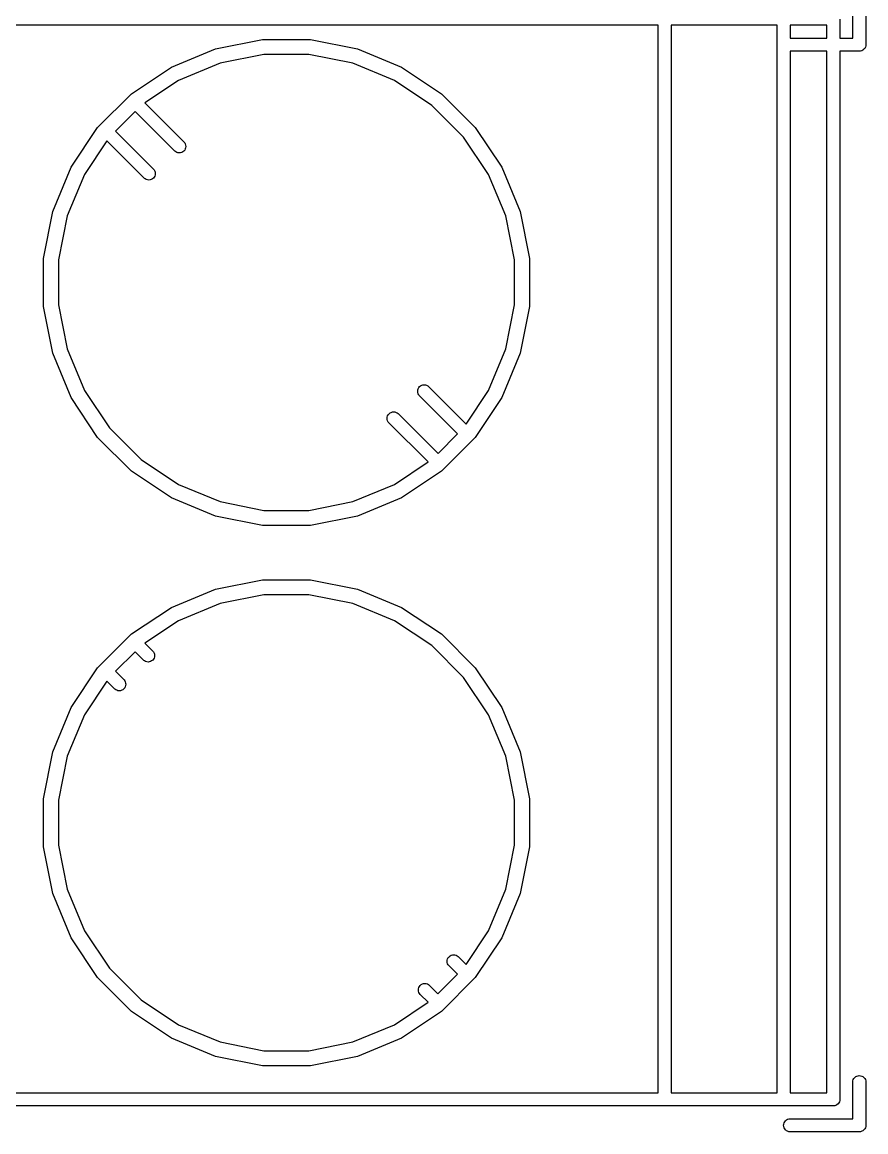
# Model space of a CAD drawing. Extents: x 27 to 117, y -173 to -16.
# Drawn here: x 105.05 to 112.86, y -76.61 to -66.34 of the extents above; entities that cross this region are included whole.
import ezdxf

# ---------------------------------------------------------------- set-up
doc = ezdxf.new("R2010")
doc.units = 0
doc.layers.add('BLACK', color=7, linetype='CONTINUOUS')

msp = doc.modelspace()

# ---------------------------------------------------------------- linework, layer by layer
at = {"layer": 'BLACK', "linetype": 'CONTINUOUS'}
for p, q in [((112.74, -66.49), (112.74, -66.1471)), ((112.86, -66.1471), (112.86, -66.5471)), ((112.62, -66.3129), (112.62, -66.49)), ((110.94, -66.37), (103.5, -66.37)), ((110.94, -76.25), (110.94, -66.37)), ((111.06, -66.37), (111.06, -76.25)), ((112.04, -66.37), (111.06, -66.37)), ((112.04, -76.25), (112.04, -66.37)), ((112.16, -66.37), (112.16, -66.49)), ((112.5, -66.37), (112.16, -66.37)), ((112.5, -66.49), (112.5, -66.37)), ((106.844, -66.5873), (107.278, -66.5009)), ((107.278, -66.5009), (107.722, -66.5009)), ((107.722, -66.5009), (108.156, -66.5873)), ((112.16, -66.49), (112.5, -66.49)), ((112.62, -66.49), (112.74, -66.49)), ((106.435, -66.7569), (106.844, -66.5873)), ((107.292, -66.6402), (106.885, -66.7213)), ((107.708, -66.6402), (107.292, -66.6402)), ((108.115, -66.7213), (107.708, -66.6402)), ((108.156, -66.5873), (108.565, -66.7569)), ((112.16, -66.61), (112.16, -76.25)), ((112.5, -66.61), (112.16, -66.61)), ((112.5, -76.25), (112.5, -66.61)), ((112.797, -66.61), (112.62, -66.61)), ((112.62, -66.61), (112.62, -76.3071)), ((112.8, -66.6103), (112.797, -66.61)), ((112.803, -66.61), (112.8, -66.6103)), ((112.812, -66.6091), (112.803, -66.61)), ((112.803, -66.61), (112.803, -66.61)), ((112.823, -66.6057), (112.812, -66.6091)), ((112.833, -66.6001), (112.823, -66.6057)), ((112.843, -66.5926), (112.833, -66.6001)), ((112.85, -66.5835), (112.843, -66.5926)), ((112.856, -66.5731), (112.85, -66.5835)), ((112.859, -66.5618), (112.856, -66.5731)), ((112.86, -66.55), (112.859, -66.5618)), ((112.86, -66.5471), (112.86, -66.55)), ((106.885, -66.7213), (106.501, -66.8803)), ((108.499, -66.8803), (108.115, -66.7213)), ((106.066, -67.003), (106.435, -66.7569)), ((108.565, -66.7569), (108.934, -67.003)), ((106.501, -66.8803), (106.189, -67.0884)), ((108.845, -67.1112), (108.499, -66.8803)), ((105.753, -67.3163), (106.066, -67.003)), ((108.934, -67.003), (109.247, -67.3163)), ((106.189, -67.0884), (106.552, -67.4506)), ((109.139, -67.4051), (108.845, -67.1112)), ((106.099, -67.1675), (105.918, -67.3487)), ((106.468, -67.5356), (106.099, -67.1675)), ((105.507, -67.6846), (105.753, -67.3163)), ((105.918, -67.3487), (106.271, -67.7017)), ((109.247, -67.3163), (109.493, -67.6846)), ((105.838, -67.4392), (105.63, -67.7506)), ((106.186, -67.7865), (105.838, -67.4392)), ((106.552, -67.4506), (106.558, -67.4574)), ((106.558, -67.4574), (106.564, -67.4679)), ((109.37, -67.7506), (109.139, -67.4051)), ((106.475, -67.5412), (106.468, -67.5356)), ((106.485, -67.5467), (106.475, -67.5412)), ((106.496, -67.5501), (106.485, -67.5467)), ((106.508, -67.5513), (106.496, -67.5501)), ((106.52, -67.5501), (106.508, -67.5513)), ((106.531, -67.5467), (106.52, -67.5501)), ((106.542, -67.5411), (106.531, -67.5467)), ((106.551, -67.5336), (106.542, -67.5411)), ((106.558, -67.5244), (106.551, -67.5336)), ((106.564, -67.514), (106.558, -67.5244)), ((106.564, -67.4679), (106.567, -67.4792)), ((106.567, -67.5027), (106.564, -67.514)), ((106.567, -67.4792), (106.568, -67.4909)), ((106.568, -67.4909), (106.567, -67.5027)), ((105.337, -68.094), (105.507, -67.6846)), ((105.63, -67.7506), (105.471, -68.1346)), ((106.271, -67.7017), (106.276, -67.7085)), ((106.276, -67.7085), (106.282, -67.7189)), ((106.282, -67.7651), (106.276, -67.7755)), ((106.282, -67.7189), (106.285, -67.7302)), ((106.285, -67.7538), (106.282, -67.7651)), ((106.285, -67.7302), (106.286, -67.742)), ((106.286, -67.742), (106.285, -67.7538)), ((109.529, -68.1346), (109.37, -67.7506)), ((109.493, -67.6846), (109.663, -68.094)), ((106.193, -67.7921), (106.186, -67.7865)), ((106.203, -67.7977), (106.193, -67.7921)), ((106.214, -67.8011), (106.203, -67.7977)), ((106.226, -67.8023), (106.214, -67.8011)), ((106.238, -67.8011), (106.226, -67.8023)), ((106.249, -67.7977), (106.238, -67.8011)), ((106.259, -67.7921), (106.249, -67.7977)), ((106.269, -67.7846), (106.259, -67.7921)), ((106.276, -67.7755), (106.269, -67.7846)), ((105.251, -68.5285), (105.337, -68.094)), ((105.471, -68.1346), (105.39, -68.5422)), ((109.61, -68.5422), (109.529, -68.1346)), ((109.663, -68.094), (109.749, -68.5285)), ((105.251, -68.9715), (105.251, -68.5285)), ((105.39, -68.5422), (105.39, -68.9578)), ((109.61, -68.9578), (109.61, -68.5422)), ((109.749, -68.5285), (109.749, -68.9715)), ((105.337, -69.406), (105.251, -68.9715)), ((105.39, -68.9578), (105.471, -69.3654)), ((109.529, -69.3654), (109.61, -68.9578)), ((109.749, -68.9715), (109.663, -69.406)), ((105.507, -69.8154), (105.337, -69.406)), ((105.471, -69.3654), (105.63, -69.7494)), ((109.37, -69.7494), (109.529, -69.3654)), ((109.663, -69.406), (109.493, -69.8154)), ((108.718, -69.7339), (108.724, -69.7235)), ((108.724, -69.7235), (108.731, -69.7144)), ((108.731, -69.7144), (108.741, -69.7069)), ((108.741, -69.7069), (108.751, -69.7013)), ((108.751, -69.7013), (108.762, -69.6979)), ((108.762, -69.6979), (108.774, -69.6967)), ((108.774, -69.6967), (108.786, -69.6979)), ((108.786, -69.6979), (108.797, -69.7013)), ((108.797, -69.7013), (108.807, -69.7069)), ((108.807, -69.7069), (108.814, -69.7125)), ((108.814, -69.7125), (109.162, -70.0602)), ((105.753, -70.1837), (105.507, -69.8154)), ((105.63, -69.7494), (105.861, -70.0949)), ((108.714, -69.757), (108.715, -69.7452)), ((108.715, -69.7688), (108.714, -69.757)), ((108.715, -69.7452), (108.718, -69.7339)), ((108.718, -69.7801), (108.715, -69.7688)), ((108.724, -69.7905), (108.718, -69.7801)), ((108.729, -69.7973), (108.724, -69.7905)), ((109.083, -70.1508), (108.729, -69.7973)), ((109.162, -70.0602), (109.37, -69.7494)), ((109.493, -69.8154), (109.247, -70.1837)), ((108.432, -70.0081), (108.433, -69.9963)), ((108.433, -70.0198), (108.432, -70.0081)), ((108.433, -69.9963), (108.436, -69.985)), ((108.436, -70.0311), (108.433, -70.0198)), ((108.436, -69.985), (108.442, -69.9746)), ((108.442, -70.0416), (108.436, -70.0311)), ((108.442, -69.9746), (108.449, -69.9654)), ((108.449, -69.9654), (108.458, -69.9579)), ((108.458, -69.9579), (108.469, -69.9523)), ((108.469, -69.9523), (108.48, -69.9489)), ((108.48, -69.9489), (108.492, -69.9477)), ((108.492, -69.9477), (108.504, -69.9489)), ((108.504, -69.9489), (108.515, -69.9523)), ((108.515, -69.9523), (108.525, -69.9578)), ((108.525, -69.9578), (108.532, -69.9634)), ((108.532, -69.9634), (108.902, -70.332)), ((105.861, -70.0949), (106.155, -70.3888)), ((108.448, -70.0484), (108.442, -70.0416)), ((108.811, -70.4112), (108.448, -70.0484)), ((106.066, -70.497), (105.753, -70.1837)), ((108.902, -70.332), (109.083, -70.1508)), ((109.247, -70.1837), (108.934, -70.497)), ((106.155, -70.3888), (106.501, -70.6197)), ((108.499, -70.6197), (108.811, -70.4112)), ((106.435, -70.7431), (106.066, -70.497)), ((108.934, -70.497), (108.565, -70.7431)), ((106.501, -70.6197), (106.885, -70.7787)), ((108.115, -70.7787), (108.499, -70.6197)), ((106.844, -70.9127), (106.435, -70.7431)), ((108.565, -70.7431), (108.156, -70.9127)), ((106.885, -70.7787), (107.292, -70.8598)), ((107.708, -70.8598), (108.115, -70.7787)), ((107.278, -70.9991), (106.844, -70.9127)), ((107.292, -70.8598), (107.708, -70.8598)), ((108.156, -70.9127), (107.722, -70.9991)), ((107.722, -70.9991), (107.278, -70.9991)), ((106.844, -71.5873), (107.278, -71.5009)), ((107.278, -71.5009), (107.722, -71.5009)), ((107.722, -71.5009), (108.156, -71.5873)), ((106.435, -71.7569), (106.844, -71.5873)), ((107.292, -71.6402), (106.885, -71.7213)), ((107.708, -71.6402), (107.292, -71.6402)), ((108.115, -71.7213), (107.708, -71.6402)), ((108.156, -71.5873), (108.565, -71.7569)), ((106.066, -72.003), (106.435, -71.7569)), ((106.885, -71.7213), (106.501, -71.8803)), ((108.499, -71.8803), (108.115, -71.7213)), ((108.565, -71.7569), (108.934, -72.003)), ((106.501, -71.8803), (106.189, -72.0884)), ((108.845, -72.1112), (108.499, -71.8803)), ((105.753, -72.3163), (106.066, -72.003)), ((108.934, -72.003), (109.247, -72.3163)), ((106.099, -72.1676), (105.918, -72.3487)), ((106.179, -72.2475), (106.099, -72.1676)), ((106.189, -72.0884), (106.264, -72.1627)), ((106.264, -72.1627), (106.269, -72.1695)), ((106.269, -72.1695), (106.275, -72.1799)), ((106.275, -72.1799), (106.278, -72.1912)), ((109.139, -72.4051), (108.845, -72.1112)), ((106.186, -72.2531), (106.179, -72.2475)), ((106.196, -72.2587), (106.186, -72.2531)), ((106.207, -72.2621), (106.196, -72.2587)), ((106.219, -72.2633), (106.207, -72.2621)), ((106.231, -72.2621), (106.219, -72.2633)), ((106.242, -72.2587), (106.231, -72.2621)), ((106.252, -72.2531), (106.242, -72.2587)), ((106.262, -72.2456), (106.252, -72.2531)), ((106.269, -72.2365), (106.262, -72.2456)), ((106.275, -72.2261), (106.269, -72.2365)), ((106.278, -72.2148), (106.275, -72.2261)), ((106.278, -72.1912), (106.279, -72.203)), ((106.279, -72.203), (106.278, -72.2148)), ((105.507, -72.6846), (105.753, -72.3163)), ((105.918, -72.3487), (105.998, -72.4287)), ((109.247, -72.3163), (109.493, -72.6846)), ((105.838, -72.4392), (105.63, -72.7506)), ((105.913, -72.5135), (105.838, -72.4392)), ((105.998, -72.4287), (106.003, -72.4355)), ((106.003, -72.4355), (106.009, -72.4459)), ((106.009, -72.4921), (106.003, -72.5025)), ((106.009, -72.4459), (106.012, -72.4572)), ((106.012, -72.4808), (106.009, -72.4921)), ((106.012, -72.4572), (106.013, -72.469)), ((106.013, -72.469), (106.012, -72.4808)), ((109.37, -72.7506), (109.139, -72.4051)), ((105.92, -72.5191), (105.913, -72.5135)), ((105.93, -72.5247), (105.92, -72.5191)), ((105.941, -72.5281), (105.93, -72.5247)), ((105.953, -72.5293), (105.941, -72.5281)), ((105.965, -72.5281), (105.953, -72.5293)), ((105.976, -72.5247), (105.965, -72.5281)), ((105.986, -72.5191), (105.976, -72.5247)), ((105.996, -72.5116), (105.986, -72.5191)), ((106.003, -72.5025), (105.996, -72.5116)), ((105.337, -73.094), (105.507, -72.6846)), ((109.493, -72.6846), (109.663, -73.094)), ((105.63, -72.7506), (105.471, -73.1346)), ((109.529, -73.1346), (109.37, -72.7506)), ((105.251, -73.5285), (105.337, -73.094)), ((109.663, -73.094), (109.749, -73.5285)), ((105.471, -73.1346), (105.39, -73.5422)), ((109.61, -73.5422), (109.529, -73.1346)), ((105.251, -73.9715), (105.251, -73.5285)), ((105.39, -73.5422), (105.39, -73.9578)), ((109.61, -73.9578), (109.61, -73.5422)), ((109.749, -73.5285), (109.749, -73.9715)), ((105.337, -74.406), (105.251, -73.9715)), ((105.39, -73.9578), (105.471, -74.3654)), ((109.529, -74.3654), (109.61, -73.9578)), ((109.749, -73.9715), (109.663, -74.406)), ((105.507, -74.8154), (105.337, -74.406)), ((105.471, -74.3654), (105.63, -74.7494)), ((109.37, -74.7494), (109.529, -74.3654)), ((109.663, -74.406), (109.493, -74.8154)), ((105.63, -74.7494), (105.861, -75.0949)), ((109.161, -75.0609), (109.37, -74.7494)), ((105.753, -75.1837), (105.507, -74.8154)), ((109.493, -74.8154), (109.247, -75.1837)), ((108.987, -75.0323), (108.988, -75.0205)), ((108.988, -75.044), (108.987, -75.0323)), ((108.988, -75.0205), (108.991, -75.0092)), ((108.991, -75.0553), (108.988, -75.044)), ((108.991, -75.0092), (108.997, -74.9987)), ((108.997, -75.0657), (108.991, -75.0553)), ((108.997, -74.9987), (109.004, -74.9896)), ((109.004, -74.9896), (109.013, -74.982)), ((109.013, -74.982), (109.024, -74.9764)), ((109.024, -74.9764), (109.035, -74.9729)), ((109.035, -74.9729), (109.047, -74.9717)), ((109.047, -74.9717), (109.058, -74.9728)), ((109.058, -74.9728), (109.07, -74.9762)), ((109.07, -74.9762), (109.08, -74.9817)), ((109.08, -74.9817), (109.087, -74.9873)), ((109.087, -74.9873), (109.161, -75.0609)), ((105.861, -75.0949), (106.155, -75.3888)), ((108.901, -75.3326), (109.082, -75.1514)), ((109.003, -75.0726), (108.997, -75.0657)), ((109.082, -75.1514), (109.003, -75.0726)), ((106.066, -75.497), (105.753, -75.1837)), ((108.725, -75.2752), (108.731, -75.2647)), ((108.731, -75.2647), (108.738, -75.2556)), ((108.738, -75.2556), (108.747, -75.248)), ((108.747, -75.248), (108.758, -75.2424)), ((108.758, -75.2424), (108.769, -75.2389)), ((108.769, -75.2389), (108.781, -75.2377)), ((108.781, -75.2377), (108.792, -75.2388)), ((108.792, -75.2388), (108.804, -75.2422)), ((108.804, -75.2422), (108.814, -75.2477)), ((108.814, -75.2477), (108.821, -75.2533)), ((108.821, -75.2533), (108.901, -75.3326)), ((109.247, -75.1837), (108.934, -75.497)), ((108.721, -75.2983), (108.722, -75.2865)), ((108.722, -75.31), (108.721, -75.2983)), ((108.722, -75.2865), (108.725, -75.2752)), ((108.725, -75.3213), (108.722, -75.31)), ((108.731, -75.3317), (108.725, -75.3213)), ((108.737, -75.3386), (108.731, -75.3317)), ((108.811, -75.4117), (108.737, -75.3386)), ((106.155, -75.3888), (106.501, -75.6197)), ((108.499, -75.6197), (108.811, -75.4117)), ((106.435, -75.7431), (106.066, -75.497)), ((108.934, -75.497), (108.565, -75.7431)), ((106.501, -75.6197), (106.885, -75.7787)), ((108.115, -75.7787), (108.499, -75.6197)), ((106.844, -75.9127), (106.435, -75.7431)), ((106.885, -75.7787), (107.292, -75.8598)), ((107.708, -75.8598), (108.115, -75.7787)), ((108.565, -75.7431), (108.156, -75.9127)), ((107.292, -75.8598), (107.708, -75.8598)), ((107.278, -75.9991), (106.844, -75.9127)), ((108.156, -75.9127), (107.722, -75.9991)), ((107.722, -75.9991), (107.278, -75.9991)), ((112.777, -76.0943), (112.788, -76.0909)), ((112.788, -76.0909), (112.8, -76.0897)), ((112.8, -76.0897), (112.812, -76.0909)), ((112.812, -76.0909), (112.823, -76.0943)), ((112.74, -76.1471), (112.741, -76.1382)), ((112.74, -76.49), (112.74, -76.1471)), ((112.741, -76.1382), (112.744, -76.1269)), ((112.744, -76.1269), (112.75, -76.1165)), ((112.75, -76.1165), (112.757, -76.1074)), ((112.757, -76.1074), (112.767, -76.0999)), ((112.767, -76.0999), (112.777, -76.0943)), ((112.823, -76.0943), (112.833, -76.0999)), ((112.833, -76.0999), (112.843, -76.1074)), ((112.843, -76.1074), (112.85, -76.1165)), ((112.85, -76.1165), (112.856, -76.1269)), ((112.856, -76.1269), (112.859, -76.1382)), ((112.859, -76.1382), (112.86, -76.1471)), ((112.86, -76.1471), (112.86, -76.5471)), ((103.5, -76.25), (110.94, -76.25)), ((111.06, -76.25), (112.04, -76.25)), ((112.16, -76.25), (112.5, -76.25)), ((110.997, -76.37), (103.443, -76.37)), ((111, -76.3703), (110.997, -76.37)), ((111.003, -76.37), (111, -76.3703)), ((112.097, -76.37), (111.003, -76.37)), ((112.1, -76.3703), (112.097, -76.37)), ((112.103, -76.37), (112.1, -76.3703)), ((112.557, -76.37), (112.103, -76.37)), ((112.56, -76.3703), (112.557, -76.37)), ((112.563, -76.37), (112.56, -76.3703)), ((112.572, -76.3691), (112.563, -76.37)), ((112.563, -76.37), (112.563, -76.37)), ((112.583, -76.3657), (112.572, -76.3691)), ((112.593, -76.3601), (112.583, -76.3657)), ((112.603, -76.3526), (112.593, -76.3601)), ((112.61, -76.3435), (112.603, -76.3526)), ((112.616, -76.3331), (112.61, -76.3435)), ((112.619, -76.3218), (112.616, -76.3331)), ((112.62, -76.31), (112.619, -76.3218)), ((112.62, -76.3071), (112.62, -76.31)), ((112.117, -76.5074), (112.127, -76.4999)), ((112.127, -76.4999), (112.137, -76.4943)), ((112.137, -76.4943), (112.148, -76.4909)), ((112.148, -76.4909), (112.157, -76.49)), ((112.157, -76.49), (112.74, -76.49)), ((112.1, -76.55), (112.101, -76.5382)), ((112.101, -76.5618), (112.1, -76.55)), ((112.101, -76.5382), (112.104, -76.5269)), ((112.104, -76.5731), (112.101, -76.5618)), ((112.104, -76.5269), (112.11, -76.5165)), ((112.11, -76.5835), (112.104, -76.5731)), ((112.11, -76.5165), (112.117, -76.5074)), ((112.117, -76.5926), (112.11, -76.5835)), ((112.127, -76.6001), (112.117, -76.5926)), ((112.137, -76.6057), (112.127, -76.6001)), ((112.833, -76.6001), (112.823, -76.6057)), ((112.843, -76.5926), (112.833, -76.6001)), ((112.85, -76.5835), (112.843, -76.5926)), ((112.856, -76.5731), (112.85, -76.5835)), ((112.859, -76.5618), (112.856, -76.5731)), ((112.86, -76.55), (112.859, -76.5618)), ((112.86, -76.5471), (112.86, -76.55)), ((112.148, -76.6091), (112.137, -76.6057)), ((112.157, -76.61), (112.148, -76.6091)), ((112.797, -76.61), (112.157, -76.61)), ((112.8, -76.6103), (112.797, -76.61)), ((112.803, -76.61), (112.8, -76.6103)), ((112.812, -76.6091), (112.803, -76.61)), ((112.803, -76.61), (112.803, -76.61)), ((112.823, -76.6057), (112.812, -76.6091))]:
    msp.add_line(p, q, dxfattribs=at)

doc.saveas('drawing.dxf')
